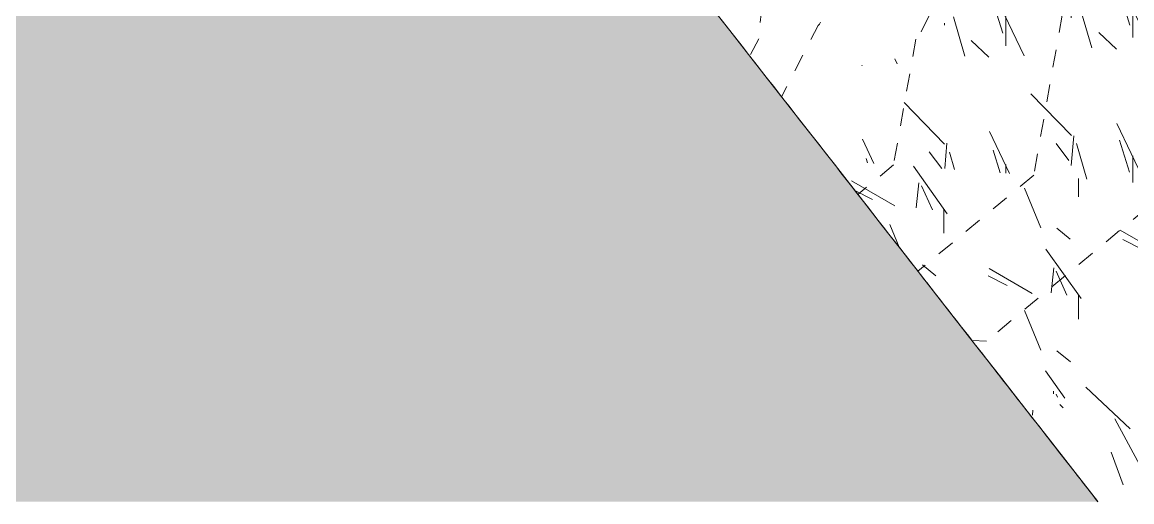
# Model space of a CAD drawing. Header units: metres. Extents: x 118 to 503, y -395 to 55.
# Drawn here: x 311.91 to 318.21, y -395.21 to -392.49 of the extents above; entities that cross this region are included whole.
import ezdxf

# ---------------------------------------------------------------- set-up
doc = ezdxf.new("R2010")
doc.units = ezdxf.units.M
doc.linetypes.add('Overhead', pattern=[0.00396875, 0.00238125, -0.0015875])
for name, color, linetype, lineweight, true_color in [('A-DETL', 7, 'Continuous', 9, 0x00a600), ('C-TOPO', 7, 'Continuous', 9, 0x7f7f7f), ('C-TOPO-MAJR', 7, 'Continuous', 9, 0x7f7f7f), ('C-TOPO-MINR', 7, 'Continuous', 9, 0x7f7f7f)]:
    doc.layers.add(name, color=color, linetype=linetype, lineweight=lineweight, true_color=true_color)
doc.layers.add('A-DETL-GENF', color=7, linetype='Continuous', lineweight=9)
pattern_1 = [(108.435, (0.22005, 0), (-0.8461922283401542, 1.6922510244041), [0.32116, -2.355]), (139.399, (0.11849, 0.30468), (-5.077691293029927, 4.231354318972599), [0.15606, -7.646999999999999]), (136.848, (0.8463299999999999, 0.40624), (-12.69488743283421, 11.84839851016871), [0.3712299999999999, -18.19]), (109.983, (0.5755, 0.66014), (-2.539087963391222, 6.770939524930187), [0.19812, -9.708]), (90, (0.5078, 0), (-0.8463299999999999, 0.8463299999999999), [0.16927, -0.67706]), (118.443, (0.5078, 0.16927), (5.924381086409068, -11.00239457405062), [0.46201, -22.638]), (84.28900000000002, (0.28775, 0.5755), (-0.8463431667225685, -7.616584770633227), [0.17011, -8.335]), (129.806, (0.30468, 0.7447699999999999), (3.38530629651178, -4.231567932622339), [0.1322, -6.478])]

# ---------------------------------------------------------------- blocks, each defined once
blk = doc.blocks.new('YADRAN_AB_ARQ_MO_000_SITIO_rvt-1-Nivel Base - Bocatoma')
at = {"layer": 'C-TOPO', "linetype": 'Overhead', "true_color": 0xeaeaea}
h = blk.add_hatch(dxfattribs=at)
h.set_pattern_fill('FP_396', color=254, style=0, pattern_type=2)
h.set_pattern_definition([(106.23, (100.38, -17.811), (-0.720463636890079, 1.633743634974325), [0.30933, -2.268]), (136.978, (100.294, -17.514), (-4.322941208482947, 3.91413588006344), [0.13797, -6.76]), (134.236, (100.913, -17.371), (-10.80722880767024, 11.04677631352525), [0.33049, -16.194]), (107.648, (100.683, -17.134), (-2.161412607034994, 6.583570602625158), [0.19012, -9.316]), (90, (100.625, -17.794), (-0.72048, 0.7925399999999999), [0.16825, -0.67298]), (115.591, (100.625, -17.626), (5.043223765247703, -10.59497197996015), [0.43368, -21.25]), (85.133, (100.438, -17.235), (-0.7204265293617509, -7.619349691423263), [0.16983, -8.322000000000001]), (126.866, (100.452, -17.065), (2.881775140474132, -4.01116004708679), [0.12009, -5.885])])
h.paths.add_polyline_path([(288.664754393976, -393.4747044230887), (288.6644819798246, -393.4744157153179), (287.4757485467933, -392.0916908242488), (287.5209025913887, -390.8386890123791), (287.1556987220452, -392.0235763947411), (287.1228682799816, -392.110382452908), (286.2867720514789, -392.7102050573094), (285.987760793715, -392.7509977688482), (285.7297440400871, -392.9990899130621), (285.9433782347067, -393.272324799569), (287.5209224579344, -393.3896414758746)])
h = blk.add_hatch(dxfattribs=at)
h.set_pattern_fill('FP_389', color=254, style=0, pattern_type=2)
h.set_pattern_definition([(112.154, (140.952, -169.506), (-0.7650484336571406, 1.183905734659122), [0.24341, -1.785]), (153.035, (140.86, -169.28), (-4.589241910470546, 2.235510442198974), [0.12015, -5.887]), (149.81, (141.518, -169.019), (-11.47341567556864, 6.631564426145299), [0.28318, -13.876]), (114.163, (141.273, -168.877), (-2.294539819671618, 4.94064322662964), [0.14949, -7.325]), (90, (141.212, -169.436), (-0.76489, 0.4884500000000001), [0.13902, -0.55608]), (125.392, (141.212, -169.297), (5.354059365712954, -7.589594946327597), [0.34337, -16.825]), (83.9, (141.013, -169.017), (-0.7649021127385472, -6.462308338165869), [0.14397, -7.053999999999999]), (140.637, (141.028, -168.873), (3.05997061787405, -2.649197570614072), [0.09892999999999999, -4.848])])
h.paths.add_polyline_path([(287.259180609799, -394.6414854535797), (287.2593014562343, -394.6413561250502), (287.7751602904244, -393.8853095150596), (288.664754393976, -393.4747044230887), (285.9433782347067, -393.272324799569), (286.6163261607383, -394.1339858345755), (287.228738776267, -394.6174532345574)])
h = blk.add_hatch(dxfattribs=at)
h.set_pattern_fill('FP_5', color=254, style=0, pattern_type=2)
h.set_pattern_definition(pattern_1)
h.paths.add_polyline_path([(287.9609696303735, -395.2132001558784), (289.5175060913775, -395.2132001558784), (288.6647524576916, -393.4747092061166), (288.0561476074222, -394.1510112304692), (287.2591812552739, -394.6415056378917), (287.2697317959287, -394.9714261494711), (287.4583271764001, -395.2132001558784), (287.5209224579344, -395.2132001558784)])
h = blk.add_hatch(dxfattribs=at)
h.set_pattern_fill('FP_386', color=254, style=0, pattern_type=2)
h.set_pattern_definition([(120.438, (-7.047999999999999, -266.509), (-0.8461749343305891, 0.965372684827276), [0.20042, -1.47]), (153.454, (-7.149, -266.336), (-5.076995035721492, 2.46856785528762), [0.13242, -6.488]), (151.424, (-6.421, -266.293), (-12.69167723251994, 6.883157135293009), [0.30831, -15.107]), (122.635, (-6.692, -266.146), (-2.538383300015727, 3.845146970169186), [0.12552, -6.149999999999999]), (90, (-6.76, -266.515), (-0.84611, 0.49052), [0.09494, -0.37977]), (133.481, (-6.76, -266.42), (5.922941836080381, -6.282145137077682), [0.3197, -15.665]), (79.861, (-6.98, -266.188), (-0.8460886784118118, -4.256528972433213), [0.09613, -4.71]), (145.319, (-6.962999999999999, -266.093), (3.384705310707891, -2.436958121217062), [0.10289, -5.041999999999999])])
h.paths.add_polyline_path([(287.259180609799, -394.6414854535797), (286.6163261607383, -394.1339858345755), (286.9291313611695, -394.5348337493139), (287.2591395098652, -394.6414843327908)])
h = blk.add_hatch(dxfattribs=at)
h.set_pattern_fill('FP_9', color=254, style=0, pattern_type=2)
h.set_pattern_definition(pattern_1)
h.paths.add_polyline_path([(287.0860868900197, -394.7360166945612), (287.259136639331, -394.6414854535797), (287.0599410509445, -394.702501792037)])
h = blk.add_hatch(dxfattribs=at)
h.set_pattern_fill('FP_376', color=254, style=0, pattern_type=2)
h.set_pattern_definition([(119.115, (147.86, -270.307), (-0.7816847722718057, 0.8535049699318542), [0.19278, -1.414]), (163.951, (147.767, -270.139), (-4.689537888263319, 1.270472413963728), [0.11387, -5.579999999999999]), (161.006, (148.439, -269.861), (-11.72502969920955, 4.001506691566826), [0.26454, -12.962]), (121.693, (148.189, -269.775), (-2.345240627877152, 3.660802373108166), [0.11903, -5.832]), (90, (148.126, -270.223), (-0.78167, 0.30344), [0.11001, -0.44002]), (135.474, (148.126, -270.113), (5.471994290251288, -5.424501185644382), [0.28507, -13.968]), (82.25399999999999, (147.923, -269.914), (-0.7817317063464954, -5.197058379140318), [0.116, -5.684]), (152.124, (147.939, -269.799), (3.127072539786959, -1.764027762964727), [0.08843, -4.333])])
h.paths.add_polyline_path([(287.1246542635022, -394.7854540738385), (287.2591729980472, -394.641493599593), (287.0860868900197, -394.7360166945612)])
h = blk.add_hatch(dxfattribs=at)
h.set_pattern_fill('FP_387', color=254, style=0, pattern_type=2)
h.set_pattern_definition([(105.956, (72.99, 2.326), (-0.7280880639863511, 1.700358839533763), [0.31785, -2.331]), (134.791, (72.903, 2.632), (-4.368593037310722, 4.279704674385871), [0.14469, -7.09]), (132.255, (73.529, 2.726), (-10.92172606192033, 11.96889190117323), [0.3465, -16.979]), (107.318, (73.296, 2.983), (-2.18432281983608, 6.793761479448875), [0.19568, -9.588]), (90, (73.238, 2.323), (-0.72813, 0.85435), [0.16924, -0.67694]), (114.876, (73.238, 2.492), (5.097065751955412, -11.05783190253149), [0.4500399999999999, -22.052]), (85.07700000000001, (73.048, 2.901), (-0.72815469427114, -7.607576943633952), [0.1697, -8.315]), (125.426, (73.063, 3.07), (2.912220251664305, -4.263196079914258), [0.12561, -6.155])])
h.paths.add_polyline_path([(287.2697317959287, -394.9714261494711), (287.2591729980472, -394.641493599593), (287.1246542635022, -394.7854540738385), (287.259180609799, -394.9578998237649)])
at = {"layer": 'C-TOPO-MAJR', "color": 254, "linetype": 'Overhead', "true_color": 0xd4d4d4}
blk.add_line((285.8820493504961, -392.4883084533771), (285.8762635215967, -392.5001136863847), dxfattribs=at)
at = {"layer": 'C-TOPO-MAJR', "color": 254, "linetype": 'Overhead', "true_color": 0xd4d4d4, "flags": 128}
blk.add_lwpolyline([(285.8762616074745, -392.5001175919029), (285.870063041579, -392.5065075778252), (285.6615765296951, -392.9119767883789)], dxfattribs=at)
at = {"layer": 'C-TOPO-MINR', "color": 254, "linetype": 'Overhead', "true_color": 0xd4d4d4}
for p, q in [((287.5356114179629, -390.8724287469268), (287.0934810465065, -393.3578540907944)), ((286.5865603756835, -392.2737398512995), (286.4192043815685, -392.6152080385091)), ((285.5317054338264, -392.5834155289903), (285.4812450329761, -392.6815520401349)), ((286.4245367150837, -392.5852324527605), (286.2976240676885, -393.2986688748146)), ((286.2976240676885, -393.2986688748146), (286.0952405805021, -393.4666694567775)), ((287.0934810465065, -393.3578540907944), (286.4363163100787, -393.9033731926753)), ((287.8893380253245, -393.4170393067742), (286.8261325776094, -394.2996169144914)), ((286.8261325776094, -394.2996169144914), (286.7438440615912, -394.2973729191734))]:
    blk.add_line(p, q, dxfattribs=at)
at = {"layer": 'C-TOPO-MINR', "color": 254, "linetype": 'Overhead', "true_color": 0xd4d4d4, "flags": 128}
blk.add_lwpolyline([(285.5741460463493, -392.1924419942501), (285.5671515607018, -392.225030950703), (285.5317065454333, -392.5834042898844)], dxfattribs=at)

msp = doc.modelspace()

# ---------------------------------------------------------------- hatches: boundary and pattern name
at = {"layer": 'A-DETL-GENF', "true_color": 0xc0c0c0}
h = msp.add_hatch(dxfattribs=at)
h.set_pattern_fill('FP_895', color=9, style=0, pattern_type=2)
h.set_pattern_definition([(0, (30.55791636113895, 0), (1.25, 1.25), [1.25, -1.25]), (0, (30.55791636113895, 0.46875), (1.25, 1.25), [1.25, -1.25]), (0, (30.55791636113895, 0.9375), (1.25, 1.25), [1.25, -1.25]), (90, (30.71416636113895, 1.094), (-1.25, 1.25), [1.25, -1.25]), (90, (31.18291636113895, 1.094), (-1.25, 1.25), [1.25, -1.25]), (90, (31.65191636113896, 1.094), (-1.25, 1.25), [1.25, -1.25])])
h.paths.add_polyline_path([(311.1448768254562, -395.2132001558784), (318.0162435375391, -395.2132001558784), (315.970428103928, -392.5938027711789), (314.9712792659133, -391.3218019048972), (314.1736823433102, -390.3144009929663), (313.6118928198648, -389.6113678053256), (313.0768837970002, -388.9486764416363), (312.56467142382, -388.322121046303), (312.0712718494271, -387.7274957637299), (311.5927012229251, -387.1605947383217), (311.1448768254562, -386.6401708092196), (310.9709699036492, -386.440773521228), (310.6654816677865, -386.0945751072451), (310.3632500461474, -385.7571592111835), (310.0640646737776, -385.4282941555009), (309.7677151857227, -385.1077482626546), (309.4739912170285, -384.7952898551017), (309.1826824027407, -384.4906872552998), (308.8935783779051, -384.1937087857059), (308.6064687775673, -383.9041227687778), (308.3054260464205, -383.6063631175994), (308.037391390568, -383.3462013827476), (307.7550028739979, -383.0774026585599), (307.4737673221085, -382.8150696768674), (307.1934743699454, -382.5589707601272), (306.9139136525545, -382.3088742307964), (306.6348748049815, -382.0645484113327), (306.3561474622719, -381.8257616241933), (306.0775244674816, -381.5922809358585), (305.7989685633115, -381.3638068949259), (305.3817346523189, -381.0296107031151), (304.9659229687022, -380.7044152837652), (304.5523235921553, -380.3868514319515), (304.0056646931532, -379.9729377631145), (302.9358507505369, -379.1655276015596), (302.5451641047427, -378.8655835135523), (302.1614302441798, -378.5650557635316), (301.9098604917448, -378.3637035229299), (301.6619549498676, -378.1610734955435), (301.4176817845931, -377.9566609716333), (301.1767554521394, -377.7498667728502), (300.938879460573, -377.5400876443119), (300.7037573179607, -377.3267203311357), (300.4710925323693, -377.1091615784392), (300.2405886118654, -376.8868081313399), (300.011949064516, -376.6590567349554), (299.7848773983876, -376.4253041344029), (299.5590771215471, -376.1849470748004), (299.3342517420613, -375.937382301265), (299.1101047679967, -375.6820065589143), (298.8863397074203, -375.418216592866), (298.6626600683989, -375.1454091482374), (298.4387693589989, -374.8629809701461), (298.2143710872874, -374.5703288037094), (297.9891687613309, -374.2668493940451), (297.7628685326659, -373.9519498782684), (297.5353783920186, -373.6258308629767), (297.3069469517999, -373.2900320054819), (297.0778556299883, -372.9462219282225), (296.7335969711116, -372.4191358868585), (296.3894365547791, -371.88341060224), (295.2551394755536, -370.1075720912299), (294.92238007807, -369.5994863609421), (294.7033506099772, -369.2723015558743), (294.4868975670429, -368.9562946890839), (294.2733023129063, -368.6531335264732), (294.0628037645208, -368.3638167575241), (293.8555223990314, -368.0874761348432), (293.6515581965966, -367.8229203221935), (293.4510111373744, -367.5689579833389), (293.1568163986616, -367.2052711904053), (292.7774498964337, -366.7463134865692), (292.237652997927, -366.0941420457061), (291.981649438257, -365.7756639807463), (291.8163557750747, -365.5634327754061), (291.6554790566881, -365.3498816814963), (291.4991192632559, -365.1338193627803), (291.347313311073, -364.9141412662936), (291.1997206312994, -364.6902623028844), (291.0558608215267, -364.4617898107909), (290.9152532516502, -364.2283314415864), (290.7774172915657, -363.989494846845), (290.6185966192658, -363.7016462856128), (290.5081376803547, -363.4941175870462), (290.3757327690194, -363.2367922251363), (290.2441769470585, -362.9725192439843), (290.1129895843675, -362.7009062951644), (289.9158480231085, -362.2788661703742), (289.7168319508697, -361.8381041584329), (289.5143192410484, -361.3772960834021), (289.2360957913496, -360.7294773491574), (288.946892350604, -360.0439574678517), (288.5712845739916, -359.1418140271028), (287.7148026864133, -357.0667406749506), (287.2044070838188, -355.8367536382538), (286.7843394318348, -354.8369701394031), (286.4450175861248, -354.0413832835097), (286.10401903809, -353.2551881962509), (285.7629513492666, -352.481087088622), (285.3393285673046, -351.5326948551846), (284.8397166245171, -350.4265806855887), (283.7446574299965, -348.0077105524708), (283.3889675458378, -347.2078016279272), (283.1213582035351, -346.5948393944117), (282.7435233168978, -345.7155866723177), (282.2061713065111, -344.464175886604), (281.9695521271824, -343.9251279759729), (281.789876040824, -343.5247510295417), (281.6066425565662, -343.126111724976), (281.4183561863072, -342.7277584360507), (281.2235273208245, -342.3282427644952), (281.0214617001436, -341.9265530196032), (280.8130571307415, -341.5225516769099), (280.5272034409182, -340.9802297423601), (280.1606848843937, -340.2963444645457), (279.4904126546218, -339.0481319210579), (279.1944479506532, -338.4860717735225), (278.9745349689773, -338.0595883060572), (278.7602174425252, -337.634298343268), (278.5279127453113, -337.162023842964), (278.3394242369727, -336.7709276408457), (278.0641823071115, -336.1877503822666), (277.7914728950935, -335.5976608094423), (277.4519315591381, -334.8492382095986), (277.0427052264729, -333.9334305533771), (275.9059802051717, -331.3791798328622), (275.4509149556076, -330.3742396815247), (274.9798393034256, -329.345804190843), (274.4946062926475, -328.2969465218866), (273.9130799403608, -327.051567796588), (273.3177486140673, -325.7874551971623), (272.6242406249456, -324.3260757887455), (271.8325545321902, -322.6694651431197), (270.416759614595, -319.7125314189096), (269.9786258289701, -318.785544853202), (269.5453288048161, -317.8568289610885), (269.203254590711, -317.1124843354496), (268.8661289387341, -316.3668155747349), (268.5347754199017, -315.6197260717549), (268.2905436725931, -315.0584184671461), (268.0503694528974, -314.4962165973111), (267.8146002048375, -313.9330797060919), (267.5835833724355, -313.3689670373302), (267.3576663997142, -312.8038378348684), (267.1371919669905, -312.2376552486151), (266.9221196077285, -311.6706965950866), (266.7117510077524, -311.1037786021503), (266.4372575578819, -310.3494546421556), (266.0346960802232, -309.2255140855881), (265.5716748917207, -307.9340004815819), (265.3067754806549, -307.2095586939578), (265.1065652747073, -306.6742806482374), (264.9041909079809, -306.1468719287288), (264.6988892782464, -305.6282023871677), (264.4978811335617, -305.1383343958601), (264.4192813095736, -304.9517407226709), (264.276451820835, -304.6205602448303), (264.1313038566756, -304.2944236483914), (263.9836176261208, -303.9735771454966), (263.8333713321028, -303.6579056166412), (263.6807758744532, -303.3468692789788), (263.5260554637896, -303.0399040579659), (263.2904810216186, -302.5858556570998), (263.0513866198891, -302.1377943493862), (262.809528969435, -301.6938163832399), (262.4023475966166, -300.9577565153837), (261.9113052772187, -300.0700668639286), (261.666557864853, -299.6199726652486), (261.4232931800452, -299.1631700330278), (261.1764606983889, -298.6972236159479), (261.0017961606108, -298.3797944655937), (260.9094291338563, -298.2186379489632), (260.8128158716969, -298.0556745914687), (260.7112890765115, -297.8907702331892), (260.6041814506791, -297.7237907142037), (260.4908256965786, -297.5546018745911), (260.3481597806093, -297.3525901789909), (260.2427006130891, -297.2090595937999), (260.106596688458, -297.0324378327792), (259.9615754450746, -296.8530701114468), (259.806969585318, -296.6708222698816), (259.6766543820369, -296.5243780319015), (259.6766543820369, -303.6563403948627), (259.6966676914758, -304.0363369204047), (276.6745132966368, -344.0393461173059), (276.8867508336141, -344.554961369206), (277.0449899636309, -344.9497541737486), (277.2012112728518, -345.3513093536981), (277.3543231115133, -345.7594788505865), (277.5032338298518, -346.1741146059466), (277.5996346000394, -346.4540576933782), (277.6933595761845, -346.7367650005247), (277.8123971050376, -347.1143822589573), (277.8714883392199, -347.3102967972612), (277.9552452225466, -347.6010335484996), (278.0350325047036, -347.8943590427509), (278.1105267339089, -348.1902294108394), (278.1814255653006, -348.4886066189507), (278.2814310947917, -348.9416009960789), (278.4161061949833, -349.5596081908628), (278.4898196469316, -349.8763252004297), (278.571223118558, -350.1991961088556), (278.6628961736943, -350.5289796341966), (278.7133899087762, -350.6967007276028), (278.7674183761728, -350.8664344945092), (278.8253040213629, -351.0382757746726), (278.8873692898258, -351.21231940785), (278.9745349689773, -351.4402291518162), (279.0253284784853, -351.5673930922753), (279.1018672896401, -351.7486128230373), (279.1838755059837, -351.9324142658418), (279.2716755729949, -352.1188922604454), (279.3655899361528, -352.3081416466055), (279.4659410409367, -352.5002572640792), (279.5730513328254, -352.6953339526234), (279.6872432572978, -352.8934665519952), (279.8088392598331, -353.0947499019516), (279.9381617859102, -353.2992788422497), (280.0755332810083, -353.5071482126466), (280.2434423456397, -353.7492878696195), (280.3757129601832, -353.933287602765), (280.5830520618012, -354.20817690958), (280.7119578611899, -354.3739267903631), (280.8944108835777, -354.5999209076098), (281.0868475478606, -354.8298244934975), (281.2895902995175, -355.0637323877835), (281.5029615840275, -355.3017394302246), (281.7272838468696, -355.5439404605781), (281.9628795335227, -355.7904303186008), (282.2100710894661, -356.04130384405), (282.6714599495584, -356.8148836519276), (283.1022111925873, -357.5500101466735), (283.5037299271538, -358.2478239133183), (283.8774212618584, -358.9094655368933), (284.2246903053024, -359.5360756024297), (284.5469421660866, -360.1287946949586), (284.8455819528118, -360.688763399511), (285.1220147740789, -361.2171223011181), (285.408603340273, -361.7761478255621), (285.6138799546421, -362.1835730356206), (285.9349360509561, -362.8339184549347), (286.2202531995731, -363.4246902410617), (286.5532786125945, -364.1263692725103), (287.4745147405318, -366.07404339136), (287.8064988302718, -366.7656691216703), (288.1306896316293, -367.4294048001613), (288.4298792322506, -368.0313957971715), (288.7005028678039, -368.5667834052221), (288.9911303711548, -369.1314829206344), (289.3023526909063, -369.7242060508825), (289.5665559319769, -370.2176958251851), (289.8446206283343, -370.7276365999923), (290.1367700632167, -371.2531738637333), (290.4422521431401, -371.7910552653903), (290.6792670062989, -372.1996425235228), (290.9223904875353, -372.6103722793178), (291.17102350921, -373.0211797067863), (291.4245669936831, -373.4299999799383), (291.6824218633154, -373.8347682727843), (291.943989040467, -374.2334197593345), (292.120133710825, -374.4947695241596), (292.2974845344214, -374.7518712076755), (292.4758640067706, -375.0041130095894), (292.7009815623726, -375.3127311042716), (292.8349984338338, -375.4915732852422), (293.0153559891655, -375.7259025479593), (293.1958732037319, -375.9541787482058), (293.4511888043928, -376.2677257649488), (293.6458836364698, -376.5008109290551), (293.9135009771488, -376.8141398305175), (294.2654238389114, -377.2174049746893), (295.1856561178451, -378.2637513069272), (295.4197688272578, -378.5389927787763), (295.644731429805, -378.8122492368231), (295.8600854457194, -379.0846735869301), (296.0675224774832, -379.357059474162), (296.2692497167759, -379.6301143929317), (296.5331523689658, -379.9964511635334), (297.3398178680131, -381.126914656754), (297.5566389839905, -381.4206363677447), (297.7839363798131, -381.7202154026357), (298.0239172471603, -382.02635925584), (298.1920406202809, -382.234451696557), (298.4572725217322, -382.553246167651), (298.7369116983539, -382.881211422418), (299.8582862740912, -384.1845162325501), (300.1828792346901, -384.5735275269784), (300.4020777976121, -384.8422230851519), (300.6229364771974, -385.1188794988279), (300.8449559979995, -385.403905710285), (301.0676370845713, -385.6977106618018), (301.2904804614659, -386.0007032956571), (301.5129868532364, -386.3132925541297), (301.734656984436, -386.6358873794982), (301.9549915796177, -386.9688967140414), (302.1734913633345, -387.3127295000379), (302.3896570601397, -387.6677946797664), (302.6029577531973, -388.0343751272143), (302.812580737055, -388.411630990391), (303.0175654605969, -388.7981333581409), (303.2169500662063, -389.1924481138368), (303.4097726962662, -389.5931411408515), (303.5950714931599, -389.9987783225576), (303.7008980338663, -390.2412687282615), (303.7718845992705, -390.4079255423283), (303.8568084377769, -390.6133672550415), (303.9392501569812, -390.8191486835358), (304.0190895246812, -391.0250905632325), (304.096206308675, -391.2310136295532), (304.1704802767603, -391.4367386179196), (304.2417911967351, -391.6420862637534), (304.3269453395642, -391.899995130927), (304.3750429635448, -392.050932469509), (304.4367433459754, -392.2540725002741), (304.4949997514872, -392.4561181301926), (304.5496919478778, -392.6568900946866), (304.6006997029453, -392.8562091291774), (304.6479027844875, -393.0538959690868), (304.7108084541604, -393.3467679149699), (304.7514613165246, -393.5587215335925), (304.7654816659417, -393.6353706755414), (304.7962637313618, -393.8247360913404), (304.8226399622461, -394.0115729896658), (304.8444901263927, -394.1957021059393), (304.8616939915992, -394.3769441755824), (304.8741313256635, -394.5551199340168), (304.8816818963836, -394.7300501166641), (304.8842254715576, -394.9015554589457), (304.8842254715576, -395.2132001558784), (307.9278426398083, -395.2132001558784)])

# ---------------------------------------------------------------- linework, layer by layer
at = {"layer": 'A-DETL', "color": 8, "true_color": 0x808080}
for points, knots in [([(318.0158842044663, -395.2127374654768), (317.9387703215532, -395.1138764062235), (317.7729416606073, -394.9012913358828), (317.5228357003508, -394.5806869965908), (317.2656063495992, -394.2510215690116), (316.9299500902562, -393.82097957051), (316.3612270895402, -393.0928157176939), (315.5991798424623, -392.1192151564369), (314.7559403564021, -391.0475362654109), (313.7139879363025, -389.7341958353156), (312.7766947114386, -388.5742587089841), (311.9063015423656, -387.527861439357), (311.0678750724502, -386.5438204853891), (310.056493416459, -385.4061003948368), (309.0829680470593, -384.3793491076036), (308.3200939657156, -383.6170778844625), (307.75423403105, -383.073092322164), (307.1929871540694, -382.5549687782387), (306.7277175026311, -382.1432090677413), (306.3561354793939, -381.824875156415), (305.984649319179, -381.5136329873121), (305.5203457426398, -381.1371413699873), (304.9652686769526, -380.7021536062599), (304.4141173617612, -380.2807359075614), (303.8687737605039, -379.8696391587372), (303.3311081840653, -379.4656187957286), (302.802994114447, -379.0654290532145), (302.2863040017327, -378.6658244198267), (301.7829112525629, -378.2635595696514), (301.2946864792638, -377.8553881809979), (300.8192556004377, -377.4364834165407), (300.3542472523441, -377.0020194382387), (299.8972893585473, -376.5471702012227), (299.4460099757351, -376.0671094886499), (298.9980373407944, -375.5570119784012), (298.6255052540452, -375.1028761142647), (298.326761959285, -374.7197266615559), (298.1020459275707, -374.4218281360933), (297.8763881014439, -374.1128420403344), (297.6494422123424, -373.7919694376778), (297.4213953296591, -373.4605080477549), (297.192552943412, -373.1202211249143), (296.9631900215094, -372.7727519351081), (296.7335897101695, -372.4197758948089), (296.5040329644808, -372.0629598068052), (296.1983907794968, -371.5843104351977), (295.8939615835812, -371.1046561898559), (295.5918710612333, -370.6306716046087), (295.3667539231636, -370.2796866265738), (295.1433689530158, -369.9348736660327), (294.9219975848287, -369.5979016003876), (294.702921176088, -369.2704380980686), (294.5225046715822, -369.0068691351627), (294.3796000570627, -368.802432004344), (294.2731721425664, -368.6525386924918), (294.167525250108, -368.5062143845263), (294.0626696946679, -368.3632757606022), (293.9586185583435, -368.2235831182066), (293.8209727243947, -368.0414524073432), (293.6849854842359, -367.8652142938849), (293.5507068112775, -367.6942728504461), (293.417583850689, -367.5266640198884), (293.2533783480237, -367.3230293188496), (293.0599488658225, -367.0868784567601), (292.8069989165883, -366.7813700431072), (292.5003547301101, -366.4140540359305), (292.1484470956567, -365.9870603780201), (291.8134172837243, -365.5643042545086), (291.4960184198926, -365.1363192563793), (291.1972246162399, -364.693334896654), (290.8188009985107, -364.0781083335274), (290.4625335652642, -363.4198793777241), (290.1130643182181, -362.7060606810089), (289.8505139798284, -362.1397703434026), (289.6281407139144, -361.6394655157896), (289.44618029163, -361.2206315669304), (289.3071738629744, -360.896775750441), (289.1652563784804, -360.5629816796723), (288.9724044418343, -360.1057082026138), (288.7248406916995, -359.5128616881071), (288.41845873483, -358.772916202098), (288.1038507089882, -358.0098957580644), (287.7820996032833, -357.229261031266), (287.4542872838084, -356.4364719281483), (287.1214965073472, -355.6369854657271), (286.7848075909367, -354.8362709875561), (286.5018926984171, -354.1725046816465), (286.2746843830354, -353.6463872260532), (286.1040216327879, -353.2546857823862), (285.9333433143511, -352.8659988219052), (285.7060554139814, -352.3520301622906), (285.4796550359238, -351.8448386398057), (285.2550646640053, -351.3451523489928), (285.0319886165344, -350.850711409201), (284.8116454187656, -350.364501907607), (284.6220437945886, -349.9469068355919), (284.5147292623488, -349.710611402556), (284.4347868262489, -349.5345776940625), (284.3554166904223, -349.3597545580611), (284.2766476893812, -349.1861646981728), (284.1985086677478, -349.0138308272393), (284.0952016872652, -348.7857572226666), (283.9168215406239, -348.3911835736712), (283.7189190636373, -347.9510148805949), (283.5279075955057, -347.5223523669625), (283.3883073262509, -347.2067739955652), (283.2526683745158, -346.8973614183377), (283.076858171159, -346.4927773776282), (282.865307640013, -346.0007874258287), (282.5396750624201, -345.2383781281895), (282.1478375587209, -344.3231937329052), (281.7921631579907, -343.5242798363001), (281.5449274047462, -342.9933821174676), (281.4188393967767, -342.7278437596293), (281.2898521259884, -342.4617934603174), (281.1574697068804, -342.194772130429), (281.021930479376, -341.9267238248908), (280.8835785764757, -341.6576506876251), (280.766205029661, -341.4325581080341), (280.6712199852062, -341.251960593201), (280.5994782363035, -341.1162494188525), (280.5272738377993, -340.9802739913911), (280.4546470580075, -340.8440330697421), (280.381638177803, -340.7075254198141), (280.2838372413557, -340.525157934422), (280.1608322056966, -340.2965255778049), (280.0123422350871, -340.0210800703056), (279.8136065364646, -339.6523572868805), (279.6143924442396, -339.2814216944694), (279.415986550595, -338.908233390158), (279.2185563019706, -338.5335312369415), (278.9743486676329, -338.0622817290903), (278.6882739497278, -337.4921506989394), (278.4080790934492, -336.9167292595626), (278.1322149628019, -336.3352868666413), (277.8592523401085, -335.7471119102689), (277.4972224200101, -334.9529462905752), (277.1351672391094, -334.1424515756867), (276.7672674059744, -333.3127648300349), (276.4869668325322, -332.6801890257497), (276.2485208549737, -332.1438509683087), (276.0541275954056, -331.7089143546148), (275.8570400645871, -331.2699253525583), (275.6057045192597, -330.7137975468269), (275.296717633908, -330.0355514166184), (274.9808879260535, -329.3473168878031), (274.5513926678896, -328.4175692736992), (274.1104110283667, -327.4714896267807), (273.6601394352695, -326.5127203418826), (273.2044065216794, -325.5467054882955), (272.7415799759708, -324.5716425803444), (272.2738552864675, -323.5911764785589), (271.9799453838174, -322.9768875793909), (271.7736151948379, -322.5465082447293), (271.6555823756886, -322.300506798745), (271.5670070105361, -322.1159642074041), (271.4783934124341, -321.9313798854948), (271.3897545435838, -321.7467519790079), (271.3011032471214, -321.5620790707701), (271.2124523980854, -321.3773596265599), (271.1238148629669, -321.1925921435135), (271.0056663930706, -320.9461694326704), (270.7990432488181, -320.5147509816919), (270.5634208124414, -320.021268697882), (270.3287284615066, -319.5273054850126), (270.1532771872755, -319.1565805350213), (269.9784968489306, -318.7855909683539), (269.8044903908211, -318.4143247107729), (269.6313607668962, -318.0427696801712), (269.4018276047287, -317.5469618717096), (269.0039343854839, -316.6782027484325), (268.4483992537972, -315.4337495244301), (267.8089742623447, -313.9342308123004), (267.2033049258474, -312.4278054629169), (266.6381655377038, -310.913548330739), (266.1890959926769, -309.658752324909), (265.8798782872893, -308.7913518196543), (265.7257630332143, -308.3612909899937), (265.6377249260967, -308.1167108299093), (265.5716819955668, -307.9338923392175), (265.5055964419592, -307.7517227027105), (265.4394400049131, -307.570234134867), (265.373184420486, -307.3894588533465), (265.2846737618863, -307.1494191467731), (265.1736462504107, -306.8513138216715), (265.0395644638014, -306.4969559987579), (264.8593554285873, -306.0293142435874), (264.6308424434182, -305.4544707448497), (264.3496102280952, -304.7822636228782), (264.0595701028549, -304.1296914052805), (263.8089684277084, -303.6040609351699), (263.6040025162582, -303.1922819463465), (263.4482666356276, -302.8872342279487), (263.2907417426027, -302.585412199305), (263.1316525236715, -302.2862509174277), (262.9712230619368, -301.9891865404711), (262.809677602205, -301.6936549315424), (262.6472403458516, -301.3990920327965), (262.4841355062724, -301.1049337652435), (262.3205872922146, -300.8106160554277), (262.1841144811995, -300.5647483666518), (262.0749387496505, -300.3674104192758), (261.9930862574642, -300.2190145532097), (261.9112910104856, -300.0701557642756), (261.8295813639045, -299.9207635732582), (261.7479841161918, -299.7707673584425), (261.6393811295861, -299.5698735871842), (261.5310900063641, -299.3674874389197), (261.4233271435476, -299.1633364232662), (261.3423012154188, -299.009224820094), (261.2603551907739, -298.8539762277553), (261.1489947356247, -298.6452848387), (261.0041819013375, -298.3809095521372), (260.8160920558315, -298.0569686890016), (260.6083451055165, -297.725263240667), (260.3756162261749, -297.3847226335511), (260.1728106415126, -297.1145770912973), (260.0176715040924, -296.9208511724782), (259.9244528348581, -296.8079669364612), (259.843697324747, -296.7129685909747), (259.777008471671, -296.6363646781953), (259.7272339019903, -296.5799832638202), (259.6938088127284, -296.5426612130498), (259.6775474351028, -296.5246365124232)], [0.0002364838989943027, 0.0002364838989943027, 0.0002364838989943027, 0.0002364838989943027, 0.001626016260162602, 0.003252032520325203, 0.004878048780487805, 0.006504065040650406, 0.00975609756097561, 0.01626016260162602, 0.02276422764227642, 0.02926829268292683, 0.04227642276422764, 0.04878048780487805, 0.05528455284552845, 0.06829268292682927, 0.08130081300813008, 0.08780487804878048, 0.09430894308943089, 0.1008130081300813, 0.1073170731707317, 0.1105691056910569, 0.1138211382113821, 0.1203252032520325, 0.1268292682926829, 0.1333333333333333, 0.1398373983739837, 0.1463414634146342, 0.1528455284552846, 0.159349593495935, 0.1658536585365854, 0.1723577235772358, 0.1788617886178862, 0.1853658536585366, 0.191869918699187, 0.1983739837398374, 0.2048780487804878, 0.2113821138211382, 0.2146341463414634, 0.2178861788617886, 0.2211382113821138, 0.224390243902439, 0.2276422764227642, 0.2308943089430894, 0.2341463414634146, 0.2373983739837398, 0.2406504065040651, 0.2439024390243902, 0.2504065040650407, 0.2536585365853659, 0.256910569105691, 0.2601626016260162, 0.2634146341463415, 0.2666666666666667, 0.2699186991869919, 0.2715447154471545, 0.2731707317073171, 0.2747967479674797, 0.2764227642276423, 0.2780487804878049, 0.2796747967479675, 0.2829268292682927, 0.2845528455284553, 0.2861788617886179, 0.2894308943089431, 0.2926829268292683, 0.2959349593495935, 0.3024390243902439, 0.3089430894308943, 0.3154471544715447, 0.3219512195121951, 0.3284552845528456, 0.3349593495934959, 0.3479674796747967, 0.3544715447154472, 0.3609756097560975, 0.3674796747967479, 0.3707317073170732, 0.3739837398373984, 0.3772357723577235, 0.3804878048780488, 0.3869918699186992, 0.3934959349593496, 0.4, 0.4065040650406504, 0.4130081300813008, 0.4195121951219513, 0.4260162601626016, 0.432520325203252, 0.4357723577235773, 0.4390243902439024, 0.4422764227642276, 0.4455284552845529, 0.4520325203252032, 0.4552845528455285, 0.4585365853658537, 0.4650406504065041, 0.4682926829268293, 0.4699186991869919, 0.4715447154471545, 0.473170731707317, 0.4747967479674797, 0.4764227642276423, 0.4780487804878049, 0.4813008130081301, 0.4878048780487805, 0.4910569105691057, 0.4943089430894309, 0.4975609756097561, 0.5008130081300813, 0.5073170731707317, 0.5138211382113821, 0.526829268292683, 0.5398373983739837, 0.5430894308943089, 0.5463414634146342, 0.5495934959349593, 0.5528455284552846, 0.5560975609756098, 0.5593495934959349, 0.5626016260162602, 0.5642276422764227, 0.5658536585365853, 0.567479674796748, 0.5691056910569106, 0.5707317073170731, 0.5723577235772358, 0.5756097560975609, 0.5788617886178862, 0.5821138211382114, 0.5886178861788618, 0.5918699186991869, 0.5951219512195122, 0.6016260162601625, 0.608130081300813, 0.6146341463414634, 0.6211382113821138, 0.6276422764227642, 0.6341463414634145, 0.6471544715447154, 0.6536585365853658, 0.6601626016260163, 0.6666666666666666, 0.6699186991869919, 0.6731707317073171, 0.6796747967479675, 0.6861788617886179, 0.6926829268292682, 0.6991869918699187, 0.7121951219512195, 0.71869918699187, 0.7252032520325203, 0.7382113821138211, 0.7447154471544716, 0.751219512195122, 0.7544715447154472, 0.7560975609756098, 0.7577235772357723, 0.759349593495935, 0.7609756097560976, 0.7626016260162601, 0.7642276422764228, 0.7658536585365854, 0.767479674796748, 0.7707317073170732, 0.7772357723577236, 0.7804878048780488, 0.7837398373983739, 0.7869918699186992, 0.7902439024390244, 0.7934959349593496, 0.7967479674796748, 0.8032520325203252, 0.816260162601626, 0.8292682926829269, 0.8422764227642277, 0.8552845528455284, 0.8682926829268293, 0.8747967479674796, 0.8780487804878049, 0.8796747967479674, 0.8813008130081301, 0.8829268292682927, 0.8845528455284553, 0.8861788617886179, 0.8878048780487805, 0.8910569105691057, 0.8943089430894309, 0.8975609756097561, 0.9040650406504065, 0.9105691056910569, 0.9170731707317072, 0.9235772357723577, 0.9268292682926829, 0.9300813008130081, 0.9333333333333333, 0.9365853658536586, 0.9398373983739837, 0.943089430894309, 0.9463414634146341, 0.9495934959349593, 0.9528455284552846, 0.9560975609756097, 0.9577235772357724, 0.959349593495935, 0.9609756097560975, 0.9626016260162602, 0.9642276422764228, 0.9658536585365853, 0.9691056910569106, 0.9707317073170731, 0.9723577235772358, 0.9739837398373984, 0.975609756097561, 0.9788617886178862, 0.9821138211382114, 0.9853658536585366, 0.9886178861788617, 0.991869918699187, 0.9928861788617886, 0.9939024390243902, 0.9949186991869918, 0.9954268292682926, 0.9959349593495934, 0.996407269070522, 0.996407269070522, 0.996407269070522, 0.996407269070522]), ([(318.0155744657057, -395.2123416188944), (314.9675011850879, -391.3047377767768), (311.025633035651, -386.2532043349566), (306.3013483128541, -381.5289196121598), (301.5378343626877, -378.2746378046197), (298.0048119613845, -374.7416154033165), (294.2054556077719, -368.1609371627995), (291.2736269232872, -365.2291084783148), (289.3357513455394, -361.1210777158976), (286.3711356198394, -353.6575118426533), (283.2214619226521, -346.9806350667666), (281.4518645391289, -342.5255866345025), (278.6071722453185, -337.5984350497228), (275.9871545312467, -331.4260601195265), (271.7275076215037, -322.3961921841469), (267.1520839448866, -313.0151834431252), (264.5545723507234, -304.5173269678581), (261.8830567293776, -300.1515773844415), (260.6021237470992, -297.5502485799682), (259.6799188928638, -296.5272762639646)], [0.08546149091318564, 0.08546149091318564, 0.08546149091318564, 0.08546149091318564, 19.78041973338479, 40.40817077110339, 59.47537146985285, 79.53431555822384, 97.82072558126886, 115.6109297350493, 133.873098237805, 155.6701879662254, 177.7419527153897, 197.2562183396784, 216.0309351901222, 240.4751781108234, 270.1055396990494, 302.1176947249496, 328.9462577174828, 347.7008634207938, 357.3160815174331, 357.3160815174331, 357.3160815174331, 357.3160815174331])]:
    msp.add_open_spline(points, degree=3, knots=knots, dxfattribs=at)

# ---------------------------------------------------------------- block references
at = {"lineweight": 5}
msp.add_blockref('YADRAN_AB_ARQ_MO_000_SITIO_rvt-1-Nivel Base - Bocatoma', (30.55791636113895, 0), dxfattribs=at)

doc.saveas('drawing.dxf')
